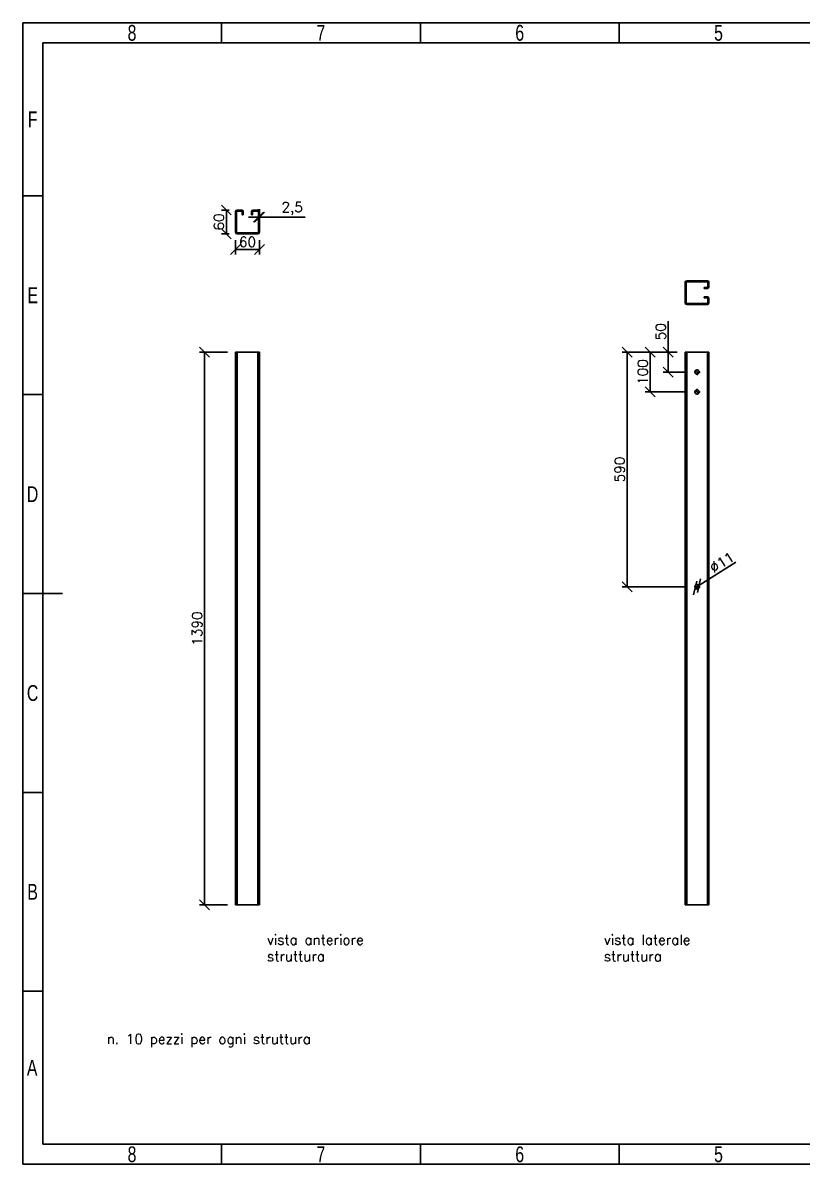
# Model space of a CAD drawing. Header units: millimetres. Extents: x -116399 to 112199, y -90759 to -31335.
# Drawn here: x 18740 to 20700, y -41103 to -38233 of the extents above; entities that cross this region are included whole.
import ezdxf

# ---------------------------------------------------------------- set-up
doc = ezdxf.new("R2010")
doc.units = ezdxf.units.MM
doc.styles.add('Annotative', font='simplex.shx', dxfattribs={"height": 2.5})
doc.styles.add('SLDTEXTSTYLE0', font='TXT', dxfattribs={"width": 0.75})
doc.dimstyles.new('Annotative', dxfattribs={"dimscale": 0, "dimtxt": 2.5, "dimasz": 2.5, "dimexe": 1.25, "dimexo": 2, "dimtad": 1, "dimtxsty": 'Annotative', "dimblk": 'OBLIQUE', "dimcen": 2.5, "dimazin": 3, "dimtfac": 1, "dimtmove": 0, "dimatfit": 3, "dimfxl": 1})

# ---------------------------------------------------------------- blocks, each defined once
blk = doc.blocks.new('1_10 TERRANOVA oriz A3')
at = {"color": 7, "linetype": 'Continuous'}
for p, q in [((0, -2870), (0, 0)), ((0, 0), (4000, 0)), ((500, -50), (500, 0)), ((1000, -50), (1000, 0)), ((1500, -50), (1500, 0)), ((50, -2820), (50, -50)), ((50, -50), (3950, -50)), ((50, -435), (0, -435)), ((50, -935), (0, -935)), ((0, -1435), (100, -1435)), ((50, -1435), (0, -1435)), ((50, -1935), (0, -1935)), ((50, -2435), (0, -2435)), ((3950, -2820), (50, -2820)), ((500, -2820), (500, -2870)), ((1000, -2820), (1000, -2870)), ((1500, -2820), (1500, -2870)), ((4000, -2870), (0, -2870))]:
    blk.add_line(p, q, dxfattribs=at)
at = {"color": 7, "linetype": 'Continuous', "char_height": 39.7, "attachment_point": 2, "style": 'SLDTEXTSTYLE0'}
for s, insert in [('8', (274.6, -5.3)), ('7', (749.6, -5.3)), ('6', (1249.6, -5.3)), ('5', (1749.6, -5.3)), ('F', (24.6, -222.8)), ('E', (25.1, -665.3)), ('D', (24.5, -1165.3)), ('C', (24.6, -1665.3)), ('B', (24.7, -2165.3)), ('A', (23.4, -2607.8)), ('8', (274.6, -2825.3)), ('7', (749.6, -2825.3)), ('6', (1249.6, -2825.3)), ('5', (1749.6, -2825.3))]:
    blk.add_mtext(s, dxfattribs=dict(at, insert=insert))
blk = doc.blocks.new('SW_CENTERMARKSYMBOL_0')
at = {"color": 0, "linetype": 'Continuous', "lineweight": 18}
for p, q in [((-5, 0), (-7.5, 0)), ((0, 0), (-2.5, 0)), ((0, 5), (0, 7.5)), ((0, 0), (0, 2.5)), ((0, 0), (0, -2.5)), ((0, 0), (2.5, 0)), ((5, 0), (7.5, 0)), ((0, -5), (0, -7.5))]:
    blk.add_line(p, q, dxfattribs=at)
blk = doc.blocks.new('SW_CENTERMARKSYMBOL_1')
at = {"color": 0, "linetype": 'Continuous', "lineweight": 18}
for p, q in [((-5, 0), (-7.5, 0)), ((0, 0), (-2.5, 0)), ((0, 5), (0, 7.5)), ((0, 0), (0, 2.5)), ((0, 0), (0, -2.5)), ((0, 0), (2.5, 0)), ((5, 0), (7.5, 0)), ((0, -5), (0, -7.5))]:
    blk.add_line(p, q, dxfattribs=at)
blk = doc.blocks.new('SW_CENTERMARKSYMBOL_2')
at = {"color": 0, "linetype": 'Continuous', "lineweight": 18}
for p, q in [((-5, 0), (-7.5, 0)), ((0, 0), (-2.5, 0)), ((0, 5), (0, 7.5)), ((0, 0), (0, 2.5)), ((0, 0), (0, -2.5)), ((0, 0), (2.5, 0)), ((5, 0), (7.5, 0)), ((0, -5), (0, -7.5))]:
    blk.add_line(p, q, dxfattribs=at)
blk = doc.blocks.new('_Oblique')
at = {"color": 0, "linetype": 'ByBlock', "lineweight": -2}
blk.add_line((-0.5, -0.5), (0.5, 0.5), dxfattribs=at)
blk = doc.blocks.new('*D187')
at = {"color": 8, "lineweight": -2}
for p, q in [((20362.6, -39061.2), (20362.6, -38983.2)), ((20385.1, -39061.2), (20350.1, -39061.2)), ((20362.6, -39111.2), (20362.6, -39061.2)), ((20407.6, -39111.2), (20350.1, -39111.2))]:
    blk.add_line(p, q, dxfattribs=at)
at = {"layer": 'Defpoints', "color": 0}
for p in [(20362.6, -39061.2), (20405.1, -39061.2), (20427.6, -39111.2)]:
    blk.add_point(p, dxfattribs=at)
at = {"color": 8, "lineweight": -2, "xscale": 25, "yscale": 25, "zscale": 25}
for p, rotation in [((20362.6, -39061.2), 90), ((20362.6, -39111.2), 270)]:
    blk.add_blockref('_Oblique', p, dxfattribs=dict(at, rotation=rotation))
at = {"insert": (20343.8, -39009.7), "char_height": 25, "attachment_point": 5, "rotation": 90, "style": 'Annotative'}
blk.add_mtext('50', dxfattribs=at)
blk = doc.blocks.new('*D188')
at = {"color": 8, "lineweight": -2}
for p, q in [((20385.1, -39061.2), (20304.8, -39061.2)), ((20317.3, -39161.2), (20317.3, -39061.2)), ((20407.6, -39161.2), (20304.8, -39161.2))]:
    blk.add_line(p, q, dxfattribs=at)
at = {"layer": 'Defpoints', "color": 0}
for p in [(20317.3, -39061.2), (20405.1, -39061.2), (20427.6, -39161.2)]:
    blk.add_point(p, dxfattribs=at)
at = {"color": 8, "lineweight": -2, "xscale": 25, "yscale": 25, "zscale": 25}
for p, rotation in [((20317.3, -39061.2), 90), ((20317.3, -39161.2), 270)]:
    blk.add_blockref('_Oblique', p, dxfattribs=dict(at, rotation=rotation))
at = {"insert": (20298.5, -39111.2), "char_height": 25, "attachment_point": 5, "rotation": 90, "style": 'Annotative'}
blk.add_mtext('100', dxfattribs=at)
blk = doc.blocks.new('*D189')
at = {"color": 8, "lineweight": -2}
for p, q in [((20385.1, -39061.2), (20246.8, -39061.2)), ((20259.3, -39651.2), (20259.3, -39061.2)), ((20407.6, -39651.2), (20246.8, -39651.2))]:
    blk.add_line(p, q, dxfattribs=at)
at = {"layer": 'Defpoints', "color": 0}
for p in [(20259.3, -39061.2), (20405.1, -39061.2), (20427.6, -39651.2)]:
    blk.add_point(p, dxfattribs=at)
at = {"color": 8, "lineweight": -2, "xscale": 25, "yscale": 25, "zscale": 25}
for p, rotation in [((20259.3, -39061.2), 90), ((20259.3, -39651.2), 270)]:
    blk.add_blockref('_Oblique', p, dxfattribs=dict(at, rotation=rotation))
at = {"insert": (20240.6, -39356.2), "char_height": 25, "attachment_point": 5, "rotation": 90, "style": 'Annotative'}
blk.add_mtext('590', dxfattribs=at)
blk = doc.blocks.new('*D190')
at = {"color": 8, "lineweight": -2}
for p, q in [((19254.5, -39061.2), (19184, -39061.2)), ((19196.5, -40451.2), (19196.5, -39061.2)), ((19254.5, -40451.2), (19184, -40451.2))]:
    blk.add_line(p, q, dxfattribs=at)
at = {"layer": 'Defpoints', "color": 0}
for p in [(19196.5, -39061.2), (19274.5, -39061.2), (19274.5, -40451.2)]:
    blk.add_point(p, dxfattribs=at)
at = {"color": 8, "lineweight": -2, "xscale": 25, "yscale": 25, "zscale": 25}
for p, rotation in [((19196.5, -39061.2), 90), ((19196.5, -40451.2), 270)]:
    blk.add_blockref('_Oblique', p, dxfattribs=dict(at, rotation=rotation))
at = {"insert": (19177.8, -39756.2), "char_height": 25, "attachment_point": 5, "rotation": 90, "style": 'Annotative'}
blk.add_mtext('1390', dxfattribs=at)
blk = doc.blocks.new('*D191')
at = {"color": 8, "lineweight": -2}
for p, q in [((19274.5, -38779.8), (19274.5, -38815.4)), ((19334.5, -38779.8), (19334.5, -38815.4)), ((19274.5, -38802.9), (19334.5, -38802.9))]:
    blk.add_line(p, q, dxfattribs=at)
at = {"layer": 'Defpoints', "color": 0}
for p in [(19274.5, -38759.8), (19334.5, -38759.8), (19334.5, -38802.9)]:
    blk.add_point(p, dxfattribs=at)
at = {"color": 8, "lineweight": -2, "xscale": 25, "yscale": 25, "zscale": 25, "rotation": 180}
blk.add_blockref('_Oblique', (19274.5, -38802.9), dxfattribs=at)
at = {"color": 8, "lineweight": -2, "xscale": 25, "yscale": 25, "zscale": 25}
blk.add_blockref('_Oblique', (19334.5, -38802.9), dxfattribs=at)
at = {"insert": (19304.5, -38784.1), "char_height": 25, "attachment_point": 5, "style": 'Annotative'}
blk.add_mtext('60', dxfattribs=at)
blk = doc.blocks.new('*D192')
at = {"color": 8, "lineweight": -2}
for p, q in [((19258.5, -38703.8), (19238.9, -38703.8)), ((19251.4, -38763.8), (19251.4, -38703.8)), ((19258.5, -38763.8), (19238.9, -38763.8))]:
    blk.add_line(p, q, dxfattribs=at)
at = {"layer": 'Defpoints', "color": 0}
for p in [(19251.4, -38703.8), (19278.5, -38703.8), (19278.5, -38763.8)]:
    blk.add_point(p, dxfattribs=at)
at = {"color": 8, "lineweight": -2, "xscale": 25, "yscale": 25, "zscale": 25}
for p, rotation in [((19251.4, -38703.8), 90), ((19251.4, -38763.8), 270)]:
    blk.add_blockref('_Oblique', p, dxfattribs=dict(at, rotation=rotation))
at = {"insert": (19232.6, -38733.8), "char_height": 25, "attachment_point": 5, "rotation": 90, "style": 'Annotative'}
blk.add_mtext('60', dxfattribs=at)
blk = doc.blocks.new('*D193')
at = {"color": 8, "lineweight": -2}
for p, q in [((19332, -38701.6), (19332, -38709.1)), ((19334.5, -38701.6), (19334.5, -38709.1)), ((19332, -38721.6), (19307, -38721.6)), ((19332, -38721.6), (19334.5, -38721.6)), ((19334.5, -38721.6), (19449.4, -38721.6))]:
    blk.add_line(p, q, dxfattribs=at)
at = {"layer": 'Defpoints', "color": 0}
for p in [(19332, -38721.6), (19334.5, -38721.6), (19334.5, -38721.6)]:
    blk.add_point(p, dxfattribs=at)
at = {"color": 8, "lineweight": -2, "xscale": 25, "yscale": 25, "zscale": 25}
blk.add_blockref('_Oblique', (19332, -38721.6), dxfattribs=at)
at = {"color": 8, "lineweight": -2, "xscale": 25, "yscale": 25, "zscale": 25, "rotation": 180}
blk.add_blockref('_Oblique', (19334.5, -38721.6), dxfattribs=at)
at = {"insert": (19417, -38700.4), "char_height": 25, "attachment_point": 5, "style": 'Annotative'}
blk.add_mtext('2,5', dxfattribs=at)
blk = doc.blocks.new('*D194')
at = {"color": 8, "lineweight": -2}
for p in [(20532.9, -39589.5), (20430.5, -39654.1)]:
    blk.add_line(p, (20439.8, -39648.3), dxfattribs=at)
at = {"layer": 'Defpoints', "color": 0}
for p in [(20430.5, -39654.1), (20439.8, -39648.3)]:
    blk.add_point(p, dxfattribs=at)
at = {"color": 8, "lineweight": -2, "xscale": 25, "yscale": 25, "zscale": 25}
for p, rotation in [((20439.8, -39648.3), 212.2441352885501), ((20430.5, -39654.1), 32.24413528855008)]:
    blk.add_blockref('_Oblique', p, dxfattribs=dict(at, rotation=rotation))
at = {"insert": (20497.5, -39589.7), "char_height": 25, "attachment_point": 5, "rotation": 32.2441, "style": 'Annotative'}
blk.add_mtext('∅11', dxfattribs=at)

msp = doc.modelspace()

# ---------------------------------------------------------------- linework, layer by layer
at = {"color": 7, "linetype": 'Continuous', "lineweight": 25}
for p, q in [((19274.521, -38707.761), (19274.521, -38759.761)), ((19277.021, -38759.761), (19277.021, -38707.761)), ((19290.021, -38703.761), (19278.521, -38703.761)), ((19278.521, -38706.261), (19290.021, -38706.261)), ((19291.521, -38707.761), (19291.521, -38715.761)), ((19291.521, -38715.761), (19294.021, -38715.761)), ((19294.021, -38715.761), (19294.021, -38707.761)), ((19315.021, -38707.761), (19315.021, -38715.761)), ((19315.021, -38715.761), (19317.521, -38715.761)), ((19317.521, -38715.761), (19317.521, -38707.761)), ((19330.521, -38703.761), (19319.021, -38703.761)), ((19319.021, -38706.261), (19330.521, -38706.261)), ((19332.021, -38707.761), (19332.021, -38759.761)), ((19334.521, -38759.761), (19334.521, -38707.761)), ((19330.521, -38761.261), (19278.521, -38761.261)), ((19278.521, -38763.761), (19330.521, -38763.761)), ((20405.104, -38937.522), (20405.104, -38885.522)), ((20407.604, -38885.522), (20407.604, -38937.522)), ((20409.104, -38881.522), (20461.104, -38881.522)), ((20461.104, -38884.022), (20409.104, -38884.022)), ((20462.604, -38897.022), (20462.604, -38885.522)), ((20465.104, -38885.522), (20465.104, -38897.022)), ((20453.104, -38898.522), (20461.104, -38898.522)), ((20453.104, -38901.022), (20453.104, -38898.522)), ((20461.104, -38901.022), (20453.104, -38901.022)), ((20409.104, -38939.022), (20461.104, -38939.022)), ((20461.104, -38941.522), (20409.104, -38941.522)), ((20453.104, -38922.022), (20461.104, -38922.022)), ((20453.104, -38924.522), (20453.104, -38922.022)), ((20461.104, -38924.522), (20453.104, -38924.522)), ((20462.604, -38937.522), (20462.604, -38926.022)), ((20465.104, -38926.022), (20465.104, -38937.522)), ((19274.521, -39061.202), (19274.521, -40451.202)), ((19274.521, -39061.202), (19278.521, -39061.202)), ((19278.521, -39061.202), (19278.521, -40451.202)), ((19278.521, -39061.202), (19330.521, -39061.202)), ((19330.521, -39061.202), (19330.521, -40451.202)), ((19330.521, -39061.202), (19334.521, -39061.202)), ((19334.521, -39061.202), (19334.521, -40451.202)), ((20405.104, -39061.202), (20405.104, -40451.202)), ((20405.104, -39061.202), (20409.104, -39061.202)), ((20409.104, -39061.202), (20409.104, -40451.202)), ((20409.104, -39061.202), (20461.104, -39061.202)), ((20461.104, -39061.202), (20461.104, -40451.202)), ((20461.104, -39061.202), (20465.104, -39061.202)), ((20465.104, -39061.202), (20465.104, -40451.202)), ((19274.521, -40451.202), (19278.521, -40451.202)), ((19278.521, -40451.202), (19330.521, -40451.202)), ((19330.521, -40451.202), (19334.521, -40451.202)), ((20405.104, -40451.202), (20409.104, -40451.202)), ((20409.104, -40451.202), (20461.104, -40451.202)), ((20461.104, -40451.202), (20465.104, -40451.202))]:
    msp.add_line(p, q, dxfattribs=at)
for p, q in [((20429.604, -38884.022), (20429.604, -38881.522)), ((20440.604, -38884.022), (20440.604, -38881.522)), ((20429.604, -38941.522), (20429.604, -38939.022)), ((20440.604, -38941.522), (20440.604, -38939.022))]:
    msp.add_line(p, q)
for centre in [(20435.104, -39111.202), (20435.104, -39161.202), (20435.104, -39651.202)]:
    msp.add_circle(centre, 5.5, dxfattribs=at)
for centre, radius, start, end in [((19278.521, -38707.761), 4, 90, 180), ((19278.521, -38707.761), 1.5, 90, 180), ((19290.021, -38707.761), 4, 0, 90), ((19290.021, -38707.761), 1.5, 0, 90), ((19319.021, -38707.761), 4, 90, 180), ((19319.021, -38707.761), 1.5, 90, 180), ((19330.521, -38707.761), 4, 0, 90), ((19330.521, -38707.761), 1.5, 0, 90), ((19278.521, -38759.761), 4, 180, 270), ((19278.521, -38759.761), 1.5, 180, 270), ((19330.521, -38759.761), 4, 270, 0), ((19330.521, -38759.761), 1.5, 270, 0), ((20409.104, -38885.522), 4, 90, 180), ((20409.104, -38885.522), 1.5, 90, 180), ((20461.104, -38885.522), 4, 0, 90), ((20461.104, -38885.522), 1.5, 0, 90), ((20461.104, -38897.022), 4, 270, 0), ((20461.104, -38897.022), 1.5, 270, 0), ((20409.104, -38937.522), 4, 180, 270), ((20409.104, -38937.522), 1.5, 180, 270), ((20461.104, -38926.022), 4, 0, 90), ((20461.104, -38926.022), 1.5, 0, 90), ((20461.104, -38937.522), 4, 270, 0), ((20461.104, -38937.522), 1.5, 270, 0)]:
    msp.add_arc(centre, radius, start, end, dxfattribs=at)

# ---------------------------------------------------------------- block references
msp.add_blockref('1_10 TERRANOVA oriz A3', (18739.535, -38233.07))
at = {"color": 7, "linetype": 'Continuous', "lineweight": 18}
for name, p in [('SW_CENTERMARKSYMBOL_2', (20435.104, -39111.202)), ('SW_CENTERMARKSYMBOL_1', (20435.104, -39161.202)), ('SW_CENTERMARKSYMBOL_0', (20435.104, -39651.202))]:
    msp.add_blockref(name, p, dxfattribs=at)

# ---------------------------------------------------------------- texts
at = {"char_height": 25, "attachment_point": 1, "style": 'Annotative'}
for s, insert, width in [('vista anteriore struttura', (19353.606, -40526.158), 301.19236), ('vista laterale struttura', (20200.885, -40526.158), 301.19236), ('n. 10 pezzi per ogni struttura', (18950.579, -40775.756), 1120.89047)]:
    msp.add_mtext(s, dxfattribs=dict(at, insert=insert, width=width))

# ---------------------------------------------------------------- dimensions: what is measured, and where the dimension line sits
for base, p1, p2, picture, middle in [((19334.521, -38721.552), (19332.021, -38721.552), (19334.521, -38721.552), '*D193', (19416.961, -38700.421)), ((19334.521, -38802.868), (19274.521, -38759.761), (19334.521, -38759.761), '*D191', (19304.521, -38784.118))]:
    dim = msp.add_linear_dim(base=base, p1=p1, p2=p2, dimstyle='Annotative', override={"dimscale": 0, "dimtix": 0, "dimtofl": 1, "dimtmove": 0, "dimatfit": 3})
    dim.commit()
    dim.dimension.update_dxf_attribs({"geometry": picture, "text_midpoint": middle})
for base, p1, p2, picture, middle in [((19251.379, -38703.761), (19278.521, -38763.761), (19278.521, -38703.761), '*D192', (19232.629, -38733.761)), ((20362.594, -39061.202), (20427.604, -39111.202), (20405.104, -39061.202), '*D187', (20343.844, -39009.714)), ((19196.514, -39061.202), (19274.521, -40451.202), (19274.521, -39061.202), '*D190', (19177.764, -39756.202)), ((20259.331, -39061.202), (20427.604, -39651.202), (20405.104, -39061.202), '*D189', (20240.581, -39356.202)), ((20317.299, -39061.202), (20427.604, -39161.202), (20405.104, -39061.202), '*D188', (20298.549, -39111.202))]:
    dim = msp.add_linear_dim(base=base, p1=p1, p2=p2, angle=90, dimstyle='Annotative', override={"dimscale": 0, "dimtix": 0, "dimtofl": 1, "dimtmove": 0, "dimatfit": 3})
    dim.commit()
    dim.dimension.update_dxf_attribs({"geometry": picture, "text_midpoint": middle})
dim = msp.add_diameter_dim_2p(p1=(20430.453, -39654.136), p2=(20439.756, -39648.267), dimstyle='Annotative', override={"dimscale": 0, "dimtix": 0, "dimtofl": 1, "dimtmove": 0, "dimatfit": 3})
dim.commit()
dim.dimension.update_dxf_attribs({"geometry": '*D194', "text_midpoint": (20497.465, -39589.695)})

doc.saveas('drawing.dxf')
